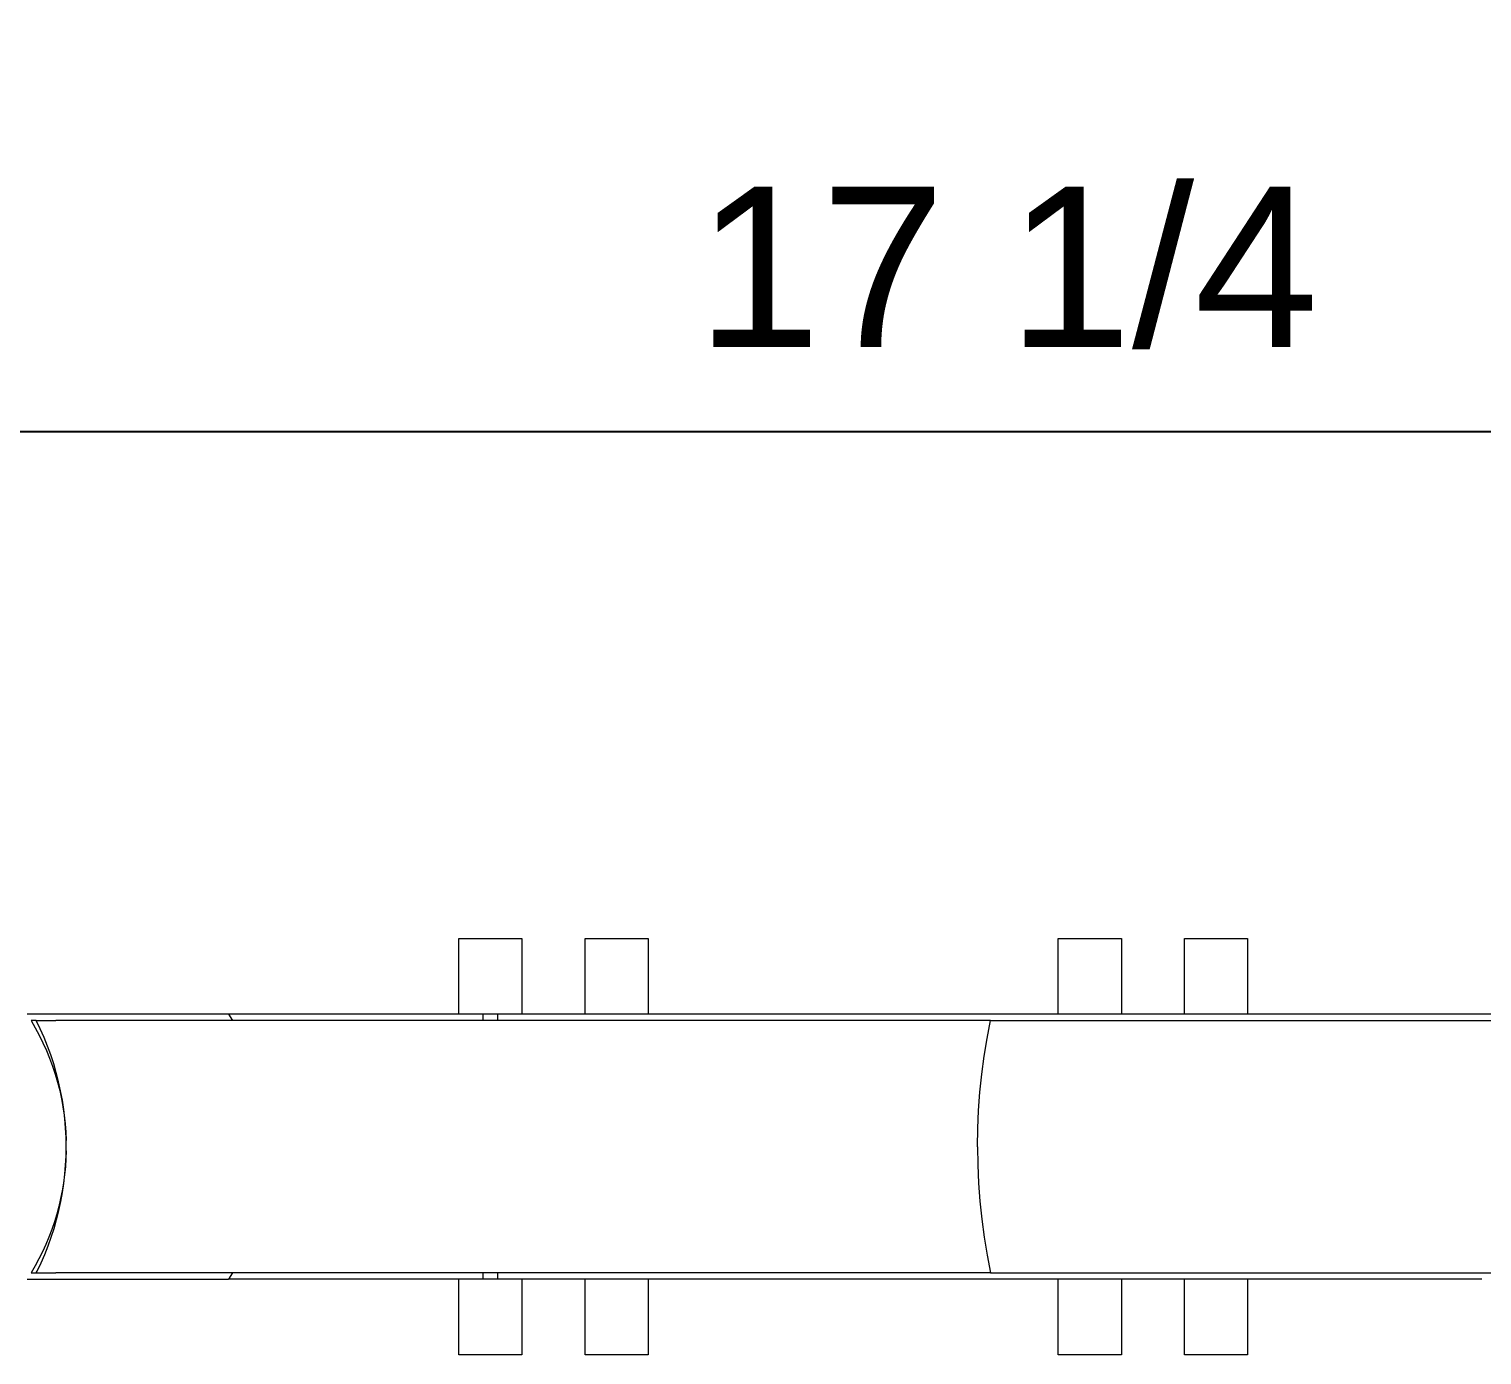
# Model space of a CAD drawing. Header units: inches. Extents: x -1 to 175, y 3 to 130.
# Drawn here: x 59.34 to 68.41, y 65.49 to 73.76 of the extents above; entities that cross this region are included whole.
import ezdxf

# ---------------------------------------------------------------- set-up
doc = ezdxf.new("R2010")
doc.units = ezdxf.units.IN
doc.header["$PDSIZE"] = -1
doc.layers.add('ZANO_R', color=7, linetype='Continuous', lineweight=0)
doc.layers.add('ZANO_W', color=1, linetype='Continuous', lineweight=0)
doc.styles.get("Standard").update_dxf_attribs({"font": 'ARIALUNI.TTF'})
doc.dimstyles.new('amerykanie', dxfattribs={"dimtxt": 50, "dimasz": 50, "dimexe": 0.5, "dimexo": 0.5, "dimgap": 1, "dimtad": 1, "dimdec": 0, "dimzin": 0, "dimlunit": 5, "dimtxsty": 'Standard', "dimcen": 0.09, "dimclrd": 1, "dimclre": 1, "dimclrt": 1, "dimazin": 0, "dimtfac": 1, "dimtdec": 0, "dimtmove": 0, "dimatfit": 3, "dimfxl": 1, "dimtzin": 0, "dimarcsym": 1})

# ---------------------------------------------------------------- blocks, each defined once
blk = doc.blocks.new('*D363')
at = {"layer": 'Defpoints', "color": 0}
for p in [(74.0677, 71.2527), (56.8255, 68.5881), (74.0677, 68.5881)]:
    blk.add_point(p, dxfattribs=at)
at = {"layer": 'ZANO_W', "color": 1, "lineweight": -2}
for p, q in [((56.8255, 69.0881), (56.8255, 71.7527)), ((74.0677, 69.0881), (74.0677, 71.7527)), ((57.8255, 71.2527), (73.0677, 71.2527))]:
    blk.add_line(p, q, dxfattribs=at)
at = {"layer": 'ZANO_W', "color": 1}
for points in [[(57.8255, 71.4194), (57.8255, 71.0861), (56.8255, 71.2527)], [(73.0677, 71.0861), (73.0677, 71.4194), (74.0677, 71.2527)]]:
    blk.add_solid(points, dxfattribs=at)
at = {"layer": 'ZANO_W', "color": 1, "insert": (65.4466, 72.2718), "char_height": 1, "attachment_point": 5}
blk.add_mtext('17 1/4', dxfattribs=at)

msp = doc.modelspace()

# ---------------------------------------------------------------- linework, layer by layer
at = {"layer": 'ZANO_R'}
for p, q in [((62.02341, 68.08818), (62.41706, 68.08818)), ((62.02341, 67.61574), (62.02341, 68.08818)), ((62.41711, 68.08818), (62.41711, 67.61574)), ((62.81081, 68.08818), (63.20446, 68.08818)), ((62.81081, 67.61574), (62.81081, 68.08818)), ((63.20451, 68.08818), (63.20451, 67.61574)), ((65.76356, 68.08818), (66.15721, 68.08818)), ((65.76356, 67.61574), (65.76356, 68.08818)), ((66.15726, 68.08818), (66.15726, 67.61574)), ((66.55096, 68.08818), (66.94461, 68.08818)), ((66.55096, 67.61574), (66.55096, 68.08818)), ((66.94466, 68.08818), (66.94466, 67.61574)), ((60.58515, 67.61574), (59.3292, 67.61574)), ((59.35345, 67.57637), (59.37997, 67.53094)), ((59.38591, 67.57637), (59.35345, 67.57637)), ((59.38591, 67.57637), (59.50769, 67.57637)), ((59.41134, 67.52387), (59.38591, 67.57637)), ((60.46237, 67.57637), (59.50769, 67.57637)), ((65.3407, 67.57637), (60.46237, 67.57637)), ((68.39632, 67.61574), (60.58515, 67.61574)), ((60.58515, 67.61574), (60.61134, 67.57637)), ((62.17465, 67.57637), (62.17465, 67.61574)), ((62.26386, 67.61574), (62.26386, 67.57637)), ((65.31903, 67.46519), (65.3407, 67.57637)), ((65.3407, 67.57637), (72.33748, 67.57637)), ((69.89153, 67.61574), (68.39632, 67.61574)), ((59.37997, 67.53094), (59.40489, 67.48461)), ((59.40489, 67.48461), (59.42819, 67.43745)), ((59.43499, 67.47055), (59.41134, 67.52387)), ((59.45685, 67.41647), (59.43499, 67.47055)), ((65.30073, 67.3534), (65.31903, 67.46519)), ((59.42819, 67.43745), (59.44983, 67.3895)), ((59.44983, 67.3895), (59.46979, 67.34083)), ((59.47689, 67.36168), (59.45685, 67.41647)), ((59.49508, 67.30626), (59.47689, 67.36168)), ((59.46979, 67.34083), (59.48804, 67.29149)), ((59.48804, 67.29149), (59.50457, 67.24155)), ((59.5114, 67.25025), (59.49508, 67.30626)), ((65.28581, 67.2411), (65.30073, 67.3534)), ((59.50457, 67.24155), (59.51934, 67.19106)), ((59.52585, 67.19374), (59.5114, 67.25025)), ((59.51934, 67.19106), (59.53236, 67.14009)), ((59.53839, 67.13677), (59.52585, 67.19374)), ((65.27429, 67.12841), (65.28581, 67.2411)), ((59.53236, 67.14009), (59.54359, 67.0887)), ((59.54902, 67.07941), (59.53839, 67.13677)), ((59.54359, 67.0887), (59.55302, 67.03695)), ((65.26618, 67.01543), (65.27429, 67.12841)), ((59.55772, 67.02173), (59.54902, 67.07941)), ((59.55302, 67.03695), (59.56065, 66.9849)), ((59.56448, 66.96379), (59.55772, 67.02173)), ((65.26148, 66.90224), (65.26618, 67.01543)), ((59.56065, 66.9849), (59.56646, 66.93261)), ((59.56931, 66.90565), (59.56448, 66.96379)), ((59.56646, 66.93261), (59.57045, 66.88016)), ((59.57218, 66.84739), (59.56931, 66.90565)), ((59.57045, 66.88016), (59.57261, 66.8276)), ((59.5731, 66.78906), (59.57218, 66.84739)), ((65.26021, 66.78897), (65.26148, 66.90224)), ((59.56942, 66.67416), (59.57221, 66.73154)), ((59.57289, 66.76325), (59.57129, 66.71315)), ((59.57221, 66.73154), (59.5731, 66.78897)), ((59.57268, 66.75041), (59.57269, 66.75088)), ((59.5731, 66.78906), (59.5731, 66.78897)), ((65.26021, 66.78897), (65.26148, 66.6757)), ((59.56803, 66.66313), (59.56312, 66.61325)), ((59.56475, 66.61691), (59.56942, 66.67416)), ((59.57129, 66.71315), (59.56803, 66.66313)), ((65.26148, 66.6757), (65.26618, 66.56252)), ((59.55656, 66.56356), (59.54835, 66.51411)), ((59.54976, 66.50302), (59.55819, 66.55984)), ((59.56312, 66.61325), (59.55656, 66.56356)), ((59.55819, 66.55984), (59.56475, 66.61691)), ((65.26618, 66.56252), (65.27429, 66.44953)), ((59.53851, 66.46496), (59.52704, 66.41617)), ((59.54835, 66.51411), (59.53851, 66.46496)), ((59.53945, 66.44651), (59.54976, 66.50302)), ((59.51397, 66.36778), (59.4993, 66.31985)), ((59.51329, 66.33465), (59.52729, 66.39036)), ((59.52704, 66.41617), (59.51397, 66.36778)), ((59.52729, 66.39036), (59.53945, 66.44651)), ((65.27429, 66.44953), (65.28581, 66.33684)), ((59.48304, 66.27243), (59.46523, 66.22558)), ((59.47981, 66.22477), (59.49746, 66.27943)), ((59.4993, 66.31985), (59.48304, 66.27243)), ((59.49746, 66.27943), (59.51329, 66.33465)), ((65.28581, 66.33684), (65.30073, 66.22455)), ((59.46523, 66.22558), (59.44587, 66.17935)), ((59.46038, 66.17071), (59.47981, 66.22477)), ((65.30073, 66.22455), (65.31903, 66.11276)), ((59.42499, 66.13378), (59.40261, 66.08893)), ((59.41622, 66.06466), (59.43917, 66.11732)), ((59.44587, 66.17935), (59.42499, 66.13378)), ((59.43917, 66.11732), (59.46038, 66.17071)), ((65.31903, 66.11276), (65.3407, 66.00157)), ((59.37875, 66.04484), (59.35345, 66.00157)), ((59.35345, 66.00157), (59.38591, 66.00157)), ((59.40261, 66.08893), (59.37875, 66.04484)), ((59.38591, 66.00157), (59.39155, 66.01279)), ((59.38591, 66.00157), (59.50769, 66.00157)), ((59.39155, 66.01279), (59.41622, 66.06466)), ((60.46237, 66.00157), (59.50769, 66.00157)), ((65.3407, 66.00157), (60.46237, 66.00157)), ((60.61134, 66.00157), (60.58515, 65.9622)), ((62.17465, 65.9622), (62.17465, 66.00157)), ((62.26386, 66.00157), (62.26386, 65.9622)), ((65.3407, 66.00157), (72.33748, 66.00157)), ((59.3292, 65.9622), (60.58515, 65.9622)), ((68.40716, 65.9622), (60.58515, 65.9622)), ((62.02341, 65.48976), (62.02341, 65.9622)), ((62.41711, 65.9622), (62.41711, 65.48976)), ((62.81081, 65.48976), (62.81081, 65.9622)), ((63.20451, 65.9622), (63.20451, 65.48976)), ((65.76356, 65.48976), (65.76356, 65.9622)), ((66.15726, 65.9622), (66.15726, 65.48976)), ((66.55096, 65.48976), (66.55096, 65.9622)), ((66.94466, 65.9622), (66.94466, 65.48976)), ((62.41711, 65.48976), (62.02346, 65.48976)), ((63.20451, 65.48976), (62.81086, 65.48976)), ((66.15726, 65.48976), (65.76361, 65.48976)), ((66.94466, 65.48976), (66.55101, 65.48976))]:
    msp.add_line(p, q, dxfattribs=at)

# ---------------------------------------------------------------- dimensions: what is measured, and where the dimension line sits
at = {"layer": 'ZANO_W'}
dim = msp.add_linear_dim(base=(74.06774, 71.25272), p1=(56.8255, 68.58815), p2=(74.06774, 68.58815), dimstyle='amerykanie', override={"dimtxt": 1, "dimasz": 1, "dimgap": 0.5, "dimdec": 4, "dimaunit": 1, "dimadec": 1, "dimtdec": 4, "dimtmove": 1, "dimfrac": 2}, dxfattribs=at)
dim.commit()
dim.dimension.update_dxf_attribs({"geometry": '*D363', "text_midpoint": (65.44662, 72.27182)})

doc.saveas('drawing.dxf')
